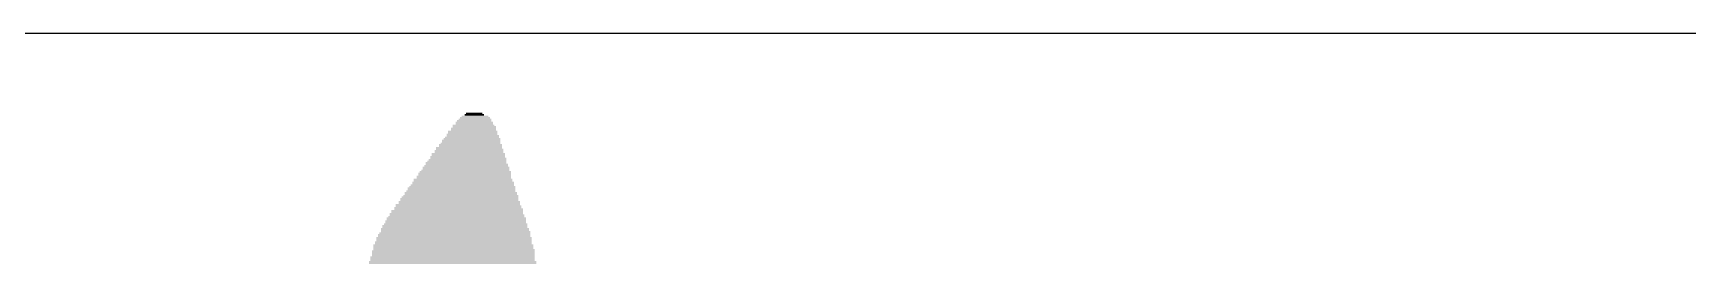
# Model space of a CAD drawing. Extents: x -17 to 57, y -6 to 105.
# Drawn here: x 14.11 to 32.67, y 13.42 to 16 of the extents above; entities that cross this region are included whole.
import ezdxf

# ---------------------------------------------------------------- set-up
doc = ezdxf.new("R2010")
doc.units = 0
doc.layers.add('20', color=4, linetype='CONTINUOUS')
doc.layers.add('21', color=40, linetype='CONTINUOUS')

# ---------------------------------------------------------------- blocks, each defined once
blk = doc.blocks.new('RECT')
blk.add_solid([(-0.5, -0.5), (0.5, -0.5), (-0.5, 0.5), (0.5, 0.5)])

msp = doc.modelspace()

# ---------------------------------------------------------------- linework, layer by layer
at = {"layer": '20'}
msp.add_line((12.573, 16.002), (44.831, 16.002), dxfattribs=at)

# ---------------------------------------------------------------- block references
at = {"layer": '21'}
for p, xscale, yscale in [((19.0706, 15.0368), 0.3688, 0.0168), ((19.0706, 15.0536), 0.3353, 0.0167), ((19.0706, 15.0703), 0.3018, 0.0168), ((19.0622, 15.0871), 0.218, 0.0168), ((19.0622, 15.1039), 0.1844, 0.0167), ((19.0371, 14.8692), 0.5699, 0.0167), ((19.0455, 14.8524), 0.5867, 0.0168), ((19.0454, 14.9027), 0.5532, 0.0168), ((19.0454, 14.8859), 0.5532, 0.0168), ((19.0539, 14.9362), 0.5029, 0.0168), ((19.0539, 14.9195), 0.5029, 0.0167), ((19.0538, 14.9698), 0.4694, 0.0167), ((19.0622, 14.953), 0.4862, 0.0168), ((19.0622, 15.0033), 0.4191, 0.0168), ((19.0622, 14.9865), 0.4191, 0.0168), ((19.0622, 15.0201), 0.3856, 0.0167), ((19.0035, 14.6848), 0.7712, 0.0167), ((19.0035, 14.668), 0.7712, 0.0168), ((19.0035, 14.7183), 0.7376, 0.0168), ((19.0119, 14.7015), 0.7544, 0.0168), ((19.0203, 14.7518), 0.7041, 0.0168), ((19.0203, 14.7351), 0.7041, 0.0167), ((19.0203, 14.7686), 0.6706, 0.0168), ((19.0287, 14.8021), 0.6538, 0.0168), ((19.0287, 14.7854), 0.6538, 0.0167), ((19.0371, 14.8189), 0.6371, 0.0168), ((19.0371, 14.8357), 0.6035, 0.0167), ((18.97, 14.5004), 0.9723, 0.0167), ((18.97, 14.4836), 0.9723, 0.0168), ((18.97, 14.5171), 0.9388, 0.0168), ((18.97, 14.5507), 0.9052, 0.0167), ((18.9784, 14.5339), 0.922, 0.0168), ((18.9784, 14.5674), 0.8885, 0.0168), ((18.9868, 14.5842), 0.8717, 0.0168), ((18.9868, 14.6177), 0.8382, 0.0168), ((18.9952, 14.601), 0.8549, 0.0167), ((18.9952, 14.6512), 0.8215, 0.0168), ((18.9952, 14.6345), 0.8215, 0.0167), ((18.9281, 14.2824), 1.1902, 0.0168), ((18.9281, 14.2992), 1.1567, 0.0168), ((18.9365, 14.3327), 1.1399, 0.0168), ((18.9365, 14.316), 1.1399, 0.0167), ((18.9365, 14.3663), 1.1064, 0.0167), ((18.9365, 14.3495), 1.1064, 0.0168), ((18.9449, 14.3998), 1.0561, 0.0168), ((18.9449, 14.383), 1.0561, 0.0168), ((18.9532, 14.4333), 1.0394, 0.0168), ((18.9532, 14.4166), 1.0394, 0.0167), ((18.9616, 14.4501), 1.0226, 0.0167), ((18.9616, 14.4668), 0.989, 0.0168), ((18.8946, 14.1148), 1.3579, 0.0168), ((18.8946, 14.098), 1.3579, 0.0168), ((18.8946, 14.1483), 1.3243, 0.0168), ((18.8946, 14.1316), 1.3243, 0.0167), ((18.9029, 14.1651), 1.3076, 0.0168), ((18.9113, 14.1819), 1.2908, 0.0167), ((18.9114, 14.2154), 1.2573, 0.0167), ((18.9114, 14.1986), 1.2573, 0.0168), ((18.9113, 14.2321), 1.2238, 0.0168), ((18.9197, 14.2657), 1.207, 0.0167), ((18.9197, 14.2489), 1.207, 0.0168), ((18.8611, 13.9304), 1.5591, 0.0168), ((18.8611, 13.9136), 1.5591, 0.0168), ((18.8611, 13.9472), 1.5255, 0.0167), ((18.861, 13.9807), 1.492, 0.0168), ((18.8694, 13.9639), 1.5088, 0.0168), ((18.8694, 14.0142), 1.4752, 0.0168), ((18.8694, 13.9975), 1.4752, 0.0167), ((18.8778, 14.0477), 1.425, 0.0168), ((18.8862, 14.031), 1.4417, 0.0167), ((18.8778, 14.0813), 1.3914, 0.0167), ((18.8862, 14.0645), 1.4082, 0.0168), ((18.8359, 13.746), 1.7099, 0.0168), ((18.8359, 13.7292), 1.7099, 0.0168), ((18.8443, 13.7628), 1.6931, 0.0167), ((18.8526, 13.7795), 1.6764, 0.0168), ((18.8443, 13.813), 1.6597, 0.0168), ((18.8443, 13.7963), 1.6597, 0.0167), ((18.8443, 13.8466), 1.6261, 0.0167), ((18.8443, 13.8298), 1.6261, 0.0168), ((18.8527, 13.8633), 1.6093, 0.0168), ((18.8527, 13.8969), 1.5759, 0.0167), ((18.8527, 13.8801), 1.5759, 0.0168), ((18.8275, 13.5616), 1.8272, 0.0168), ((18.8275, 13.5448), 1.8272, 0.0168), ((18.8275, 13.6286), 1.7938, 0.0168), ((18.8275, 13.6119), 1.7938, 0.0167), ((18.8275, 13.5951), 1.7938, 0.0168), ((18.8359, 13.5784), 1.8105, 0.0167), ((18.8275, 13.6622), 1.7602, 0.0167), ((18.8275, 13.6454), 1.7602, 0.0168), ((18.8359, 13.7125), 1.7434, 0.0167), ((18.8359, 13.6957), 1.7434, 0.0168), ((18.8359, 13.6789), 1.7434, 0.0168), ((18.8191, 13.4442), 1.8776, 0.0168), ((18.8191, 13.4275), 1.8776, 0.0167), ((18.8191, 13.4945), 1.844, 0.0168), ((18.8191, 13.4778), 1.844, 0.0167), ((18.8191, 13.461), 1.844, 0.0168), ((18.8275, 13.5281), 1.8272, 0.0167), ((18.8275, 13.5113), 1.8272, 0.0168)]:
    msp.add_blockref('RECT', p, dxfattribs=dict(at, xscale=xscale, yscale=yscale))

doc.saveas('drawing.dxf')
